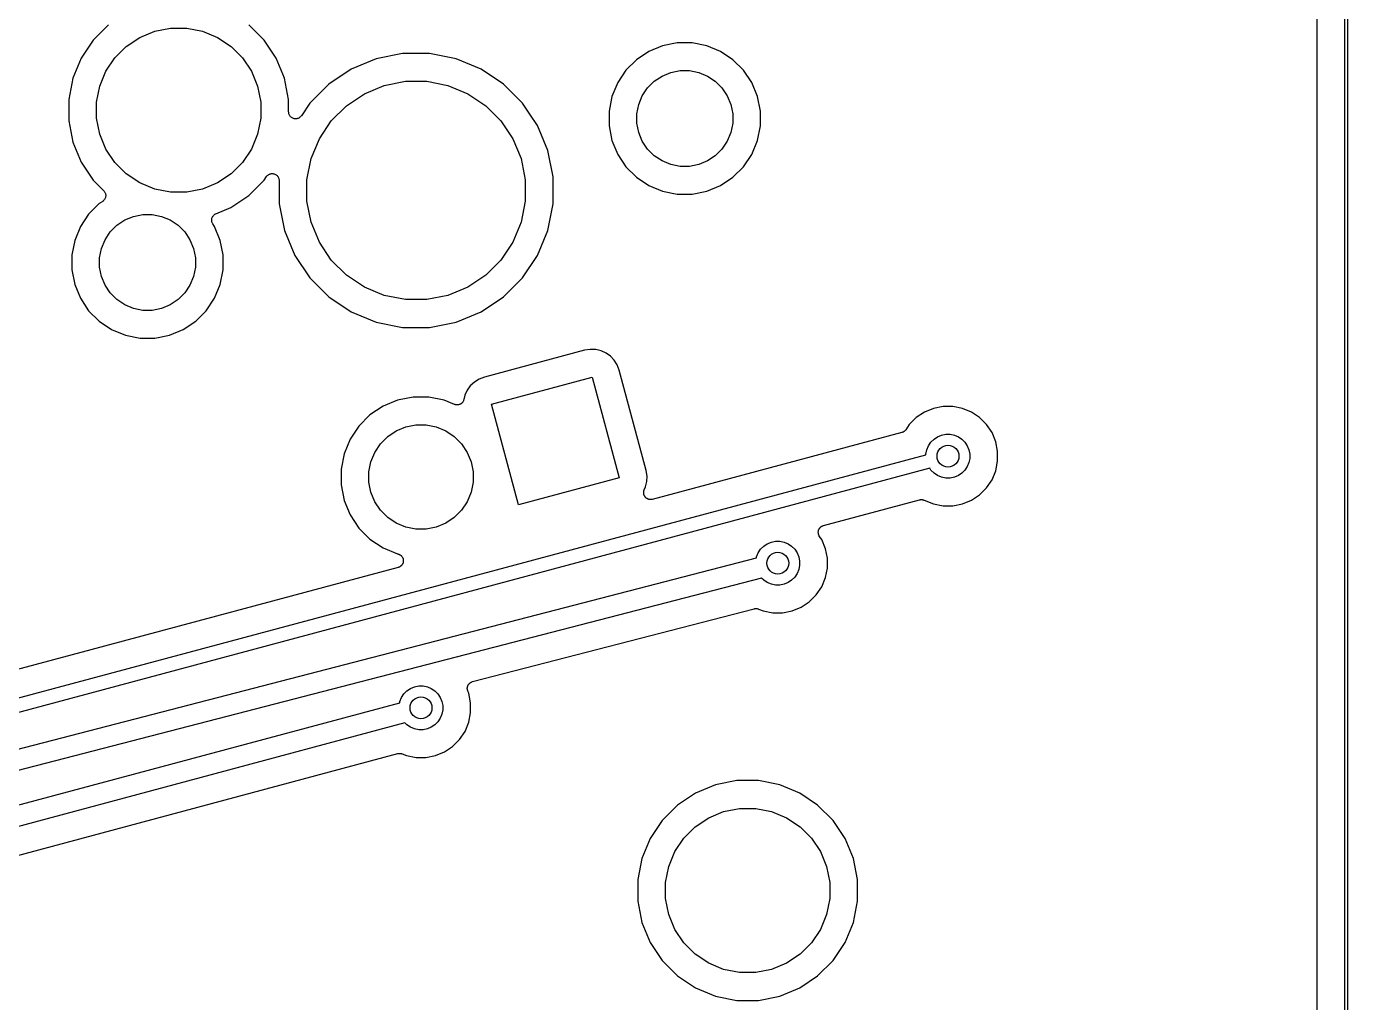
# Model space of a CAD drawing. Extents: x 0.5 to 11.2, y -6.4 to -1.8.
# Drawn here: x 10.249 to 11.199, y -3.826 to -3.124 of the extents above; entities that cross this region are included whole.
import ezdxf

# ---------------------------------------------------------------- set-up
doc = ezdxf.new("R2010")
doc.units = 0
doc.header["$MEASUREMENT"] = 0
doc.layers.add('BLACK', color=7, linetype='CONTINUOUS')

msp = doc.modelspace()

# ---------------------------------------------------------------- linework, layer by layer
at = {"layer": 'BLACK', "linetype": 'CONTINUOUS'}
for p, q in [((11.1771, -2.06749), (11.1771, -4.15216)), ((11.1971, -4.15338), (11.1971, -2.06693)), ((11.1991, -2.06688), (11.1991, -4.15348)), ((10.3081, -3.12266), (10.297, -3.13367)), ((10.3412, -3.12728), (10.3526, -3.12501)), ((10.3526, -3.12501), (10.3643, -3.12501)), ((10.3643, -3.12501), (10.3757, -3.12728)), ((10.4199, -3.13367), (10.4088, -3.12266)), ((10.297, -3.13367), (10.2884, -3.14662)), ((10.3208, -3.13819), (10.3305, -3.13173)), ((10.3305, -3.13173), (10.3412, -3.12728)), ((10.3757, -3.12728), (10.3864, -3.13173)), ((10.3864, -3.13173), (10.3961, -3.13819)), ((10.4285, -3.14662), (10.4199, -3.13367)), ((10.3126, -3.14642), (10.3208, -3.13819)), ((10.3961, -3.13819), (10.4043, -3.14642)), ((10.5195, -3.14333), (10.5005, -3.14712)), ((10.5389, -3.14333), (10.5195, -3.14333)), ((10.558, -3.14712), (10.5389, -3.14333)), ((10.6966, -3.14182), (10.6877, -3.14778)), ((10.7065, -3.13771), (10.6966, -3.14182)), ((10.717, -3.13562), (10.7065, -3.13771)), ((10.7278, -3.13562), (10.717, -3.13562)), ((10.7383, -3.13771), (10.7278, -3.13562)), ((10.7482, -3.14182), (10.7383, -3.13771)), ((10.7571, -3.14778), (10.7482, -3.14182)), ((10.2884, -3.14662), (10.2824, -3.16101)), ((10.3061, -3.15609), (10.3126, -3.14642)), ((10.4043, -3.14642), (10.4108, -3.15609)), ((10.4345, -3.16101), (10.4285, -3.14662)), ((10.5005, -3.14712), (10.4826, -3.15454)), ((10.5759, -3.15454), (10.558, -3.14712)), ((10.6877, -3.14778), (10.6801, -3.15536)), ((10.7647, -3.15536), (10.7571, -3.14778)), ((10.2824, -3.16101), (10.2794, -3.17628)), ((10.3017, -3.16684), (10.3061, -3.15609)), ((10.4108, -3.15609), (10.4152, -3.16684)), ((10.4375, -3.17628), (10.4345, -3.16101)), ((10.4826, -3.15454), (10.4664, -3.16532)), ((10.5063, -3.16635), (10.5215, -3.16333)), ((10.5215, -3.16333), (10.537, -3.16333)), ((10.537, -3.16333), (10.5521, -3.16635)), ((10.592, -3.16532), (10.5759, -3.15454)), ((10.6801, -3.15536), (10.6742, -3.16428)), ((10.6956, -3.16811), (10.7004, -3.16331)), ((10.7004, -3.16331), (10.7061, -3.15954)), ((10.7061, -3.15954), (10.7124, -3.15695)), ((10.7124, -3.15695), (10.719, -3.15562)), ((10.719, -3.15562), (10.7258, -3.15562)), ((10.7258, -3.15562), (10.7325, -3.15695)), ((10.7325, -3.15695), (10.7387, -3.15954)), ((10.7387, -3.15954), (10.7444, -3.16331)), ((10.7444, -3.16331), (10.7492, -3.16811)), ((10.7707, -3.16428), (10.7647, -3.15536)), ((10.2994, -3.17825), (10.3017, -3.16684)), ((10.4152, -3.16684), (10.4175, -3.17825)), ((10.4664, -3.16532), (10.4527, -3.17904)), ((10.4792, -3.18086), (10.492, -3.17227)), ((10.492, -3.17227), (10.5063, -3.16635)), ((10.5521, -3.16635), (10.5664, -3.17227)), ((10.5664, -3.17227), (10.5793, -3.18086)), ((10.6057, -3.17904), (10.592, -3.16532)), ((10.6742, -3.16428), (10.67, -3.17419)), ((10.6919, -3.17375), (10.6956, -3.16811)), ((10.7492, -3.16811), (10.7529, -3.17375)), ((10.7748, -3.17419), (10.7707, -3.16428)), ((10.2794, -3.17628), (10.2794, -3.19185)), ((10.2994, -3.18988), (10.2994, -3.17825)), ((10.4175, -3.17825), (10.4175, -3.18988)), ((10.4375, -3.18532), (10.4375, -3.17628)), ((10.4527, -3.17904), (10.4467, -3.1881)), ((10.4682, -3.19179), (10.4792, -3.18086)), ((10.5793, -3.18086), (10.5902, -3.19179)), ((10.611, -3.18699), (10.6057, -3.17904)), ((10.67, -3.17419), (10.668, -3.18471)), ((10.688, -3.18668), (10.6893, -3.18002)), ((10.6893, -3.18002), (10.6919, -3.17375)), ((10.7529, -3.17375), (10.7555, -3.18002)), ((10.7555, -3.18002), (10.7569, -3.18668)), ((10.7769, -3.18471), (10.7748, -3.17419)), ((10.2794, -3.19185), (10.2824, -3.20712)), ((10.3017, -3.20129), (10.2994, -3.18988)), ((10.4175, -3.18988), (10.4152, -3.20129)), ((10.4376, -3.18579), (10.4375, -3.18532)), ((10.4376, -3.18628), (10.4376, -3.18579)), ((10.4376, -3.18629), (10.4376, -3.18628)), ((10.4376, -3.18628), (10.4376, -3.18628)), ((10.4377, -3.18675), (10.4376, -3.18629)), ((10.4379, -3.18721), (10.4377, -3.18675)), ((10.4379, -3.18722), (10.4379, -3.18721)), ((10.4381, -3.18765), (10.4379, -3.18722)), ((10.4379, -3.18722), (10.4379, -3.18722)), ((10.4383, -3.18807), (10.4381, -3.18765)), ((10.4383, -3.18808), (10.4383, -3.18807)), ((10.4383, -3.18809), (10.4383, -3.18808)), ((10.4386, -3.18846), (10.4383, -3.18809)), ((10.4389, -3.18883), (10.4386, -3.18846)), ((10.439, -3.18884), (10.4389, -3.18883)), ((10.4393, -3.18915), (10.439, -3.18884)), ((10.439, -3.18884), (10.439, -3.18884)), ((10.4397, -3.18946), (10.4393, -3.18915)), ((10.4401, -3.18969), (10.4397, -3.18946)), ((10.4397, -3.18946), (10.4397, -3.18946)), ((10.4397, -3.18946), (10.4397, -3.18946)), ((10.4406, -3.18992), (10.4401, -3.18969)), ((10.4406, -3.18993), (10.4406, -3.18992)), ((10.4406, -3.18992), (10.4406, -3.18992)), ((10.441, -3.19007), (10.4406, -3.18993)), ((10.4415, -3.19021), (10.441, -3.19007)), ((10.4415, -3.19022), (10.4415, -3.19021)), ((10.4415, -3.19021), (10.4415, -3.19021)), ((10.442, -3.19027), (10.4415, -3.19022)), ((10.4425, -3.19032), (10.442, -3.19027)), ((10.4429, -3.19027), (10.4425, -3.19032)), ((10.4425, -3.19032), (10.4425, -3.19032)), ((10.4425, -3.19032), (10.4425, -3.19032)), ((10.4434, -3.19023), (10.4429, -3.19027)), ((10.4439, -3.19009), (10.4434, -3.19023)), ((10.4434, -3.19023), (10.4434, -3.19023)), ((10.4434, -3.19023), (10.4434, -3.19023)), ((10.4444, -3.18996), (10.4439, -3.19009)), ((10.4448, -3.18973), (10.4444, -3.18995)), ((10.4444, -3.18995), (10.4444, -3.18996)), ((10.4444, -3.18996), (10.4444, -3.18996)), ((10.4452, -3.18951), (10.4448, -3.18973)), ((10.4456, -3.1892), (10.4452, -3.1895)), ((10.4452, -3.1895), (10.4452, -3.18951)), ((10.4452, -3.18951), (10.4452, -3.18951)), ((10.446, -3.1889), (10.4456, -3.1892)), ((10.4463, -3.18852), (10.446, -3.18889)), ((10.446, -3.18889), (10.446, -3.18889)), ((10.446, -3.18889), (10.446, -3.1889)), ((10.4466, -3.18815), (10.4463, -3.18852)), ((10.4467, -3.1881), (10.4466, -3.18814)), ((10.4466, -3.18814), (10.4466, -3.18814)), ((10.4466, -3.18814), (10.4466, -3.18814)), ((10.4466, -3.18814), (10.4466, -3.18815)), ((10.4597, -3.20465), (10.4682, -3.19179)), ((10.5902, -3.19179), (10.5988, -3.20465)), ((10.6165, -3.19518), (10.611, -3.18699)), ((10.611, -3.18699), (10.611, -3.18699)), ((10.668, -3.18471), (10.668, -3.19543)), ((10.688, -3.19346), (10.688, -3.18668)), ((10.7569, -3.18668), (10.7569, -3.19346)), ((10.7769, -3.19543), (10.7769, -3.18471)), ((10.3061, -3.21204), (10.3017, -3.20129)), ((10.4152, -3.20129), (10.4108, -3.21204)), ((10.6239, -3.2131), (10.6165, -3.19518)), ((10.668, -3.19543), (10.67, -3.20595)), ((10.6893, -3.20012), (10.688, -3.19346)), ((10.6919, -3.20639), (10.6893, -3.20012)), ((10.7555, -3.20012), (10.7529, -3.20639)), ((10.7569, -3.19346), (10.7555, -3.20012)), ((10.7748, -3.20595), (10.7769, -3.19543)), ((10.2824, -3.20712), (10.2884, -3.22151)), ((10.4537, -3.21894), (10.4597, -3.20465)), ((10.5988, -3.20465), (10.6047, -3.21894)), ((10.67, -3.20595), (10.6742, -3.21586)), ((10.6956, -3.21203), (10.6919, -3.20639)), ((10.7529, -3.20639), (10.7492, -3.21203)), ((10.7707, -3.21586), (10.7748, -3.20595)), ((10.3126, -3.22171), (10.3061, -3.21204)), ((10.4108, -3.21204), (10.4043, -3.22171)), ((10.4507, -3.2341), (10.4537, -3.21894)), ((10.6047, -3.21894), (10.6077, -3.2341)), ((10.6277, -3.23213), (10.6239, -3.2131)), ((10.6742, -3.21586), (10.6801, -3.22478)), ((10.7004, -3.21683), (10.6956, -3.21203)), ((10.7061, -3.2206), (10.7004, -3.21683)), ((10.7124, -3.2232), (10.7061, -3.2206)), ((10.7387, -3.2206), (10.7325, -3.2232)), ((10.7444, -3.21683), (10.7387, -3.2206)), ((10.7492, -3.21203), (10.7444, -3.21683)), ((10.7647, -3.22478), (10.7707, -3.21586)), ((10.2884, -3.22151), (10.297, -3.23446)), ((10.3208, -3.22994), (10.3126, -3.22171)), ((10.3305, -3.2364), (10.3208, -3.22994)), ((10.3961, -3.22994), (10.3864, -3.2364)), ((10.4043, -3.22171), (10.3961, -3.22994)), ((10.423, -3.23049), (10.4234, -3.23027)), ((10.4234, -3.23027), (10.4238, -3.23005)), ((10.4238, -3.23005), (10.4239, -3.23004)), ((10.4239, -3.23004), (10.4243, -3.22991)), ((10.4239, -3.23004), (10.4239, -3.23004)), ((10.4243, -3.22991), (10.4248, -3.22977)), ((10.4248, -3.22977), (10.4253, -3.22973)), ((10.4248, -3.22977), (10.4248, -3.22977)), ((10.4248, -3.22977), (10.4248, -3.22977)), ((10.4253, -3.22973), (10.4258, -3.22968)), ((10.4258, -3.22968), (10.4258, -3.22968)), ((10.4258, -3.22968), (10.4258, -3.22968)), ((10.4258, -3.22968), (10.4262, -3.22973)), ((10.4262, -3.22973), (10.4267, -3.22978)), ((10.4267, -3.22978), (10.4267, -3.22979)), ((10.4267, -3.22979), (10.4267, -3.22979)), ((10.4267, -3.22979), (10.4272, -3.22993)), ((10.4272, -3.22993), (10.4277, -3.23007)), ((10.4277, -3.23007), (10.4277, -3.23008)), ((10.4277, -3.23008), (10.4277, -3.23008)), ((10.4277, -3.23008), (10.4281, -3.23031)), ((10.4281, -3.23031), (10.4285, -3.23054)), ((10.6801, -3.22478), (10.6877, -3.23236)), ((10.719, -3.22452), (10.7124, -3.2232)), ((10.7258, -3.22452), (10.719, -3.22452)), ((10.7325, -3.2232), (10.7258, -3.22452)), ((10.7571, -3.23236), (10.7647, -3.22478)), ((10.297, -3.23446), (10.3045, -3.24196)), ((10.3412, -3.24085), (10.3305, -3.2364)), ((10.3864, -3.2364), (10.3757, -3.24085)), ((10.4088, -3.24547), (10.4199, -3.23446)), ((10.4199, -3.23446), (10.4216, -3.2319)), ((10.4216, -3.23185), (10.4219, -3.23147)), ((10.4216, -3.23186), (10.4216, -3.23185)), ((10.4216, -3.2319), (10.4216, -3.23186)), ((10.4216, -3.23186), (10.4216, -3.23186)), ((10.4216, -3.23186), (10.4216, -3.23186)), ((10.4219, -3.23147), (10.4222, -3.23111)), ((10.4222, -3.2311), (10.4226, -3.2308)), ((10.4222, -3.23111), (10.4222, -3.2311)), ((10.4222, -3.23111), (10.4222, -3.23111)), ((10.4226, -3.2308), (10.423, -3.2305)), ((10.423, -3.2305), (10.423, -3.23049)), ((10.423, -3.23049), (10.423, -3.23049)), ((10.4285, -3.23054), (10.4285, -3.23054)), ((10.4285, -3.23054), (10.4285, -3.23054)), ((10.4285, -3.23054), (10.4289, -3.23085)), ((10.4289, -3.23085), (10.4293, -3.23116)), ((10.4293, -3.23116), (10.4293, -3.23116)), ((10.4293, -3.23116), (10.4293, -3.23117)), ((10.4293, -3.23117), (10.4296, -3.23154)), ((10.4296, -3.23154), (10.4299, -3.23191)), ((10.4299, -3.23191), (10.4299, -3.23192)), ((10.4299, -3.23192), (10.4299, -3.23193)), ((10.4299, -3.23193), (10.4301, -3.23235)), ((10.4301, -3.23235), (10.4303, -3.23278)), ((10.4303, -3.23278), (10.4303, -3.23278)), ((10.4303, -3.23278), (10.4303, -3.23279)), ((10.4303, -3.23279), (10.4305, -3.23325)), ((10.4305, -3.23325), (10.4306, -3.23371)), ((10.4306, -3.23371), (10.4306, -3.23372)), ((10.4306, -3.23372), (10.4306, -3.23372)), ((10.4306, -3.23372), (10.4307, -3.23421)), ((10.4307, -3.23421), (10.4307, -3.23468)), ((10.4307, -3.23468), (10.4307, -3.25154)), ((10.4507, -3.24957), (10.4507, -3.2341)), ((10.6077, -3.2341), (10.6077, -3.24957)), ((10.6277, -3.25154), (10.6277, -3.23213)), ((10.6877, -3.23236), (10.6966, -3.23832)), ((10.6966, -3.23832), (10.7065, -3.24243)), ((10.7383, -3.24243), (10.7482, -3.23832)), ((10.7482, -3.23832), (10.7571, -3.23236)), ((10.3042, -3.24936), (10.3038, -3.24966)), ((10.3045, -3.24906), (10.3042, -3.24936)), ((10.3045, -3.24196), (10.3046, -3.24199)), ((10.3048, -3.24867), (10.3045, -3.24904)), ((10.3045, -3.24904), (10.3045, -3.24905)), ((10.3045, -3.24905), (10.3045, -3.24906)), ((10.3046, -3.24199), (10.3046, -3.24199)), ((10.3046, -3.24199), (10.3046, -3.24199)), ((10.3046, -3.24199), (10.3046, -3.24201)), ((10.3046, -3.24201), (10.3049, -3.24239)), ((10.3051, -3.24831), (10.3048, -3.24867)), ((10.3049, -3.24239), (10.3052, -3.24275)), ((10.3052, -3.2483), (10.3051, -3.24831)), ((10.3052, -3.24275), (10.3052, -3.24277)), ((10.3052, -3.24277), (10.3052, -3.24278)), ((10.3052, -3.24278), (10.3054, -3.2432)), ((10.3054, -3.24787), (10.3052, -3.24829)), ((10.3052, -3.24829), (10.3052, -3.2483)), ((10.3054, -3.2432), (10.3056, -3.24362)), ((10.3056, -3.24745), (10.3054, -3.24787)), ((10.3056, -3.24362), (10.3056, -3.24363)), ((10.3056, -3.24363), (10.3057, -3.24364)), ((10.3058, -3.24697), (10.3056, -3.24743)), ((10.3056, -3.24743), (10.3056, -3.24744)), ((10.3056, -3.24744), (10.3056, -3.24745)), ((10.3057, -3.24364), (10.3058, -3.2441)), ((10.3058, -3.2441), (10.3059, -3.24455)), ((10.3059, -3.24652), (10.3058, -3.24697)), ((10.3059, -3.24455), (10.3059, -3.24457)), ((10.3059, -3.24457), (10.3059, -3.24458)), ((10.3059, -3.24458), (10.306, -3.24505)), ((10.306, -3.24602), (10.3059, -3.24649)), ((10.3059, -3.24649), (10.3059, -3.24651)), ((10.3059, -3.24651), (10.3059, -3.24652)), ((10.306, -3.24505), (10.306, -3.24552)), ((10.306, -3.24552), (10.306, -3.24554)), ((10.306, -3.24554), (10.306, -3.24555)), ((10.306, -3.24555), (10.306, -3.24602)), ((10.3526, -3.24312), (10.3412, -3.24085)), ((10.3643, -3.24312), (10.3526, -3.24312)), ((10.3757, -3.24085), (10.3643, -3.24312)), ((10.3959, -3.25412), (10.4088, -3.24547)), ((10.7065, -3.24243), (10.717, -3.24452)), ((10.717, -3.24452), (10.7278, -3.24452)), ((10.7278, -3.24452), (10.7383, -3.24243)), ((10.2937, -3.25889), (10.2878, -3.26781)), ((10.3013, -3.2513), (10.2937, -3.25889)), ((10.3038, -3.24966), (10.3013, -3.2513)), ((10.3844, -3.25897), (10.3849, -3.25875)), ((10.3849, -3.25875), (10.3853, -3.25852)), ((10.3853, -3.25852), (10.3959, -3.25412)), ((10.4307, -3.25154), (10.4345, -3.27057)), ((10.4537, -3.26473), (10.4507, -3.24957)), ((10.6077, -3.24957), (10.6047, -3.26473)), ((10.6239, -3.27057), (10.6277, -3.25154)), ((10.2878, -3.26781), (10.2837, -3.27772)), ((10.3093, -3.27164), (10.3141, -3.26684)), ((10.3141, -3.26684), (10.3197, -3.26307)), ((10.3197, -3.26307), (10.326, -3.26047)), ((10.326, -3.26047), (10.3326, -3.25915)), ((10.3326, -3.25915), (10.3394, -3.25915)), ((10.3394, -3.25915), (10.3461, -3.26047)), ((10.3461, -3.26047), (10.3524, -3.26307)), ((10.3524, -3.26307), (10.358, -3.26684)), ((10.358, -3.26684), (10.3628, -3.27164)), ((10.3822, -3.26261), (10.3823, -3.26215)), ((10.3822, -3.26309), (10.3822, -3.26261)), ((10.3822, -3.2631), (10.3822, -3.26309)), ((10.3822, -3.26312), (10.3822, -3.2631)), ((10.3822, -3.26359), (10.3822, -3.26312)), ((10.3823, -3.26406), (10.3822, -3.26359)), ((10.3823, -3.26212), (10.3824, -3.26167)), ((10.3823, -3.26213), (10.3823, -3.26212)), ((10.3823, -3.26215), (10.3823, -3.26213)), ((10.3823, -3.26407), (10.3823, -3.26406)), ((10.3823, -3.26409), (10.3823, -3.26407)), ((10.3824, -3.26454), (10.3823, -3.26409)), ((10.3824, -3.26167), (10.3826, -3.26121)), ((10.3825, -3.265), (10.3824, -3.26454)), ((10.3825, -3.26501), (10.3825, -3.265)), ((10.3826, -3.26502), (10.3825, -3.26501)), ((10.3826, -3.26119), (10.3828, -3.26077)), ((10.3826, -3.2612), (10.3826, -3.26119)), ((10.3826, -3.26121), (10.3826, -3.2612)), ((10.3828, -3.26544), (10.3826, -3.26502)), ((10.3828, -3.26077), (10.383, -3.26035)), ((10.383, -3.26586), (10.3828, -3.26544)), ((10.383, -3.26034), (10.3831, -3.26033)), ((10.383, -3.26035), (10.383, -3.26034)), ((10.383, -3.26589), (10.383, -3.26586)), ((10.383, -3.26592), (10.383, -3.26589)), ((10.383, -3.26589), (10.383, -3.26589)), ((10.383, -3.26589), (10.383, -3.26589)), ((10.3843, -3.26781), (10.383, -3.26592)), ((10.3831, -3.26033), (10.3834, -3.25997)), ((10.3834, -3.25997), (10.3837, -3.2596)), ((10.3837, -3.25958), (10.384, -3.25928)), ((10.3837, -3.25959), (10.3837, -3.25958)), ((10.3837, -3.2596), (10.3837, -3.25959)), ((10.384, -3.25928), (10.3844, -3.25898)), ((10.3884, -3.27772), (10.3843, -3.26781)), ((10.3844, -3.25898), (10.3844, -3.25897)), ((10.3844, -3.25898), (10.3844, -3.25898)), ((10.4597, -3.27902), (10.4537, -3.26473)), ((10.6047, -3.26473), (10.5988, -3.27902)), ((10.2837, -3.27772), (10.2816, -3.28824)), ((10.3029, -3.28355), (10.3055, -3.27728)), ((10.3055, -3.27728), (10.3093, -3.27164)), ((10.3628, -3.27164), (10.3666, -3.27728)), ((10.3666, -3.27728), (10.3692, -3.28355)), ((10.3905, -3.28824), (10.3884, -3.27772)), ((10.4345, -3.27057), (10.4419, -3.28849)), ((10.6165, -3.28849), (10.6239, -3.27057)), ((10.3016, -3.29021), (10.3029, -3.28355)), ((10.3692, -3.28355), (10.3705, -3.29021)), ((10.4682, -3.29188), (10.4597, -3.27902)), ((10.5988, -3.27902), (10.5902, -3.29188)), ((10.2816, -3.28824), (10.2816, -3.29896)), ((10.3016, -3.29699), (10.3016, -3.29021)), ((10.3705, -3.29021), (10.3705, -3.29699)), ((10.3905, -3.29896), (10.3905, -3.28824)), ((10.4419, -3.28849), (10.4527, -3.30462)), ((10.4792, -3.30281), (10.4682, -3.29188)), ((10.5902, -3.29188), (10.5793, -3.30281)), ((10.6057, -3.30462), (10.6165, -3.28849)), ((10.2816, -3.29896), (10.2837, -3.30948)), ((10.3029, -3.30365), (10.3016, -3.29699)), ((10.3055, -3.30992), (10.3029, -3.30365)), ((10.3692, -3.30365), (10.3666, -3.30992)), ((10.3705, -3.29699), (10.3692, -3.30365)), ((10.3884, -3.30948), (10.3905, -3.29896)), ((10.4527, -3.30462), (10.4664, -3.31834)), ((10.492, -3.3114), (10.4792, -3.30281)), ((10.5793, -3.30281), (10.5664, -3.3114)), ((10.592, -3.31834), (10.6057, -3.30462)), ((10.2837, -3.30948), (10.2878, -3.31939)), ((10.3093, -3.31556), (10.3055, -3.30992)), ((10.3141, -3.32036), (10.3093, -3.31556)), ((10.3628, -3.31556), (10.358, -3.32036)), ((10.3666, -3.30992), (10.3628, -3.31556)), ((10.3843, -3.31939), (10.3884, -3.30948)), ((10.5063, -3.31732), (10.492, -3.3114)), ((10.5664, -3.3114), (10.5521, -3.31732)), ((10.2878, -3.31939), (10.2937, -3.32831)), ((10.3197, -3.32413), (10.3141, -3.32036)), ((10.326, -3.32672), (10.3197, -3.32413)), ((10.3524, -3.32413), (10.3461, -3.32672)), ((10.358, -3.32036), (10.3524, -3.32413)), ((10.3783, -3.32831), (10.3843, -3.31939)), ((10.4664, -3.31834), (10.4826, -3.32912)), ((10.5215, -3.32033), (10.5063, -3.31732)), ((10.537, -3.32033), (10.5215, -3.32033)), ((10.5521, -3.31732), (10.537, -3.32033)), ((10.5759, -3.32912), (10.592, -3.31834)), ((10.2937, -3.32831), (10.3013, -3.33589)), ((10.3326, -3.32805), (10.326, -3.32672)), ((10.3394, -3.32805), (10.3326, -3.32805)), ((10.3461, -3.32672), (10.3394, -3.32805)), ((10.3707, -3.33589), (10.3783, -3.32831)), ((10.4826, -3.32912), (10.5005, -3.33655)), ((10.558, -3.33655), (10.5759, -3.32912)), ((10.3013, -3.33589), (10.3102, -3.34185)), ((10.3102, -3.34185), (10.3202, -3.34595)), ((10.3519, -3.34595), (10.3618, -3.34185)), ((10.3618, -3.34185), (10.3707, -3.33589)), ((10.5005, -3.33655), (10.5195, -3.34033)), ((10.5195, -3.34033), (10.5389, -3.34033)), ((10.5389, -3.34033), (10.558, -3.33655)), ((10.3202, -3.34595), (10.3307, -3.34805)), ((10.3307, -3.34805), (10.3414, -3.34805)), ((10.3414, -3.34805), (10.3519, -3.34595)), ((10.6504, -3.35678), (10.5784, -3.37606)), ((10.6545, -3.3561), (10.6504, -3.35678)), ((10.6584, -3.35623), (10.6545, -3.3561)), ((10.6623, -3.35712), (10.6584, -3.35623)), ((10.6658, -3.35875), (10.6623, -3.35712)), ((10.669, -3.36104), (10.6658, -3.35875)), ((10.6717, -3.36392), (10.669, -3.36104)), ((10.6738, -3.36726), (10.6717, -3.36392)), ((10.6753, -3.37118), (10.6738, -3.36726)), ((10.6946, -3.44315), (10.6753, -3.37118)), ((10.5682, -3.38231), (10.5659, -3.38551)), ((10.5711, -3.37962), (10.5682, -3.38231)), ((10.5745, -3.37754), (10.5711, -3.37962)), ((10.5784, -3.37606), (10.5745, -3.37754)), ((10.5834, -3.39556), (10.6558, -3.37615)), ((10.6558, -3.37615), (10.6752, -3.44859)), ((10.527, -3.39046), (10.5159, -3.39267)), ((10.5384, -3.39046), (10.527, -3.39046)), ((10.5495, -3.39267), (10.5384, -3.39046)), ((10.5643, -3.3891), (10.5636, -3.39223)), ((10.5659, -3.38551), (10.5643, -3.3891)), ((10.5055, -3.397), (10.496, -3.4033)), ((10.5159, -3.39267), (10.5055, -3.397)), ((10.5568, -3.39571), (10.5495, -3.39267)), ((10.5572, -3.39583), (10.5568, -3.39571)), ((10.5576, -3.39596), (10.5572, -3.39583)), ((10.5577, -3.39597), (10.5576, -3.39596)), ((10.5577, -3.396), (10.5577, -3.39597)), ((10.5581, -3.39604), (10.5577, -3.396)), ((10.5585, -3.39609), (10.5581, -3.39604)), ((10.5586, -3.39609), (10.5585, -3.39609)), ((10.5587, -3.3961), (10.5586, -3.39609)), ((10.5591, -3.39606), (10.5587, -3.3961)), ((10.5595, -3.39604), (10.5591, -3.39606)), ((10.5596, -3.39601), (10.5595, -3.39604)), ((10.5597, -3.396), (10.5596, -3.39601)), ((10.5601, -3.39589), (10.5597, -3.396)), ((10.5604, -3.39579), (10.5601, -3.39589)), ((10.5605, -3.39575), (10.5604, -3.39579)), ((10.5606, -3.39572), (10.5605, -3.39575)), ((10.561, -3.39554), (10.5606, -3.39572)), ((10.5613, -3.39537), (10.561, -3.39554)), ((10.5614, -3.39531), (10.5613, -3.39537)), ((10.5615, -3.39526), (10.5614, -3.39531)), ((10.5618, -3.39502), (10.5615, -3.39526)), ((10.5621, -3.39478), (10.5618, -3.39502)), ((10.5622, -3.39471), (10.5621, -3.39478)), ((10.5625, -3.39435), (10.5622, -3.39465)), ((10.5622, -3.39465), (10.5622, -3.39471)), ((10.5628, -3.39406), (10.5625, -3.39435)), ((10.5629, -3.3939), (10.5628, -3.39397)), ((10.5628, -3.39397), (10.5628, -3.39406)), ((10.5631, -3.39355), (10.5629, -3.3939)), ((10.5633, -3.39322), (10.5631, -3.39355)), ((10.5634, -3.39267), (10.5633, -3.39304)), ((10.5633, -3.39304), (10.5633, -3.39313)), ((10.5633, -3.39313), (10.5633, -3.39322)), ((10.5636, -3.3923), (10.5634, -3.39267)), ((10.5636, -3.39223), (10.5636, -3.3923)), ((10.6028, -3.46801), (10.5834, -3.39556)), ((10.8948, -3.40127), (10.8889, -3.40519)), ((10.9013, -3.39858), (10.8948, -3.40127)), ((10.9082, -3.3972), (10.9013, -3.39858)), ((10.9152, -3.3972), (10.9082, -3.3972)), ((10.9221, -3.39858), (10.9152, -3.3972)), ((10.9286, -3.40127), (10.9221, -3.39858)), ((10.9345, -3.40519), (10.9286, -3.40127)), ((10.496, -3.4033), (10.488, -3.41131)), ((10.5218, -3.4119), (10.529, -3.41046)), ((10.529, -3.41046), (10.5364, -3.41046)), ((10.5364, -3.41046), (10.5436, -3.4119)), ((10.8839, -3.41016), (10.8814, -3.41389)), ((10.8889, -3.40519), (10.8839, -3.41016)), ((10.9395, -3.41016), (10.9345, -3.40519)), ((10.9434, -3.41602), (10.9395, -3.41016)), ((10.488, -3.41131), (10.4817, -3.42072)), ((10.5036, -3.42406), (10.5088, -3.41883)), ((10.5088, -3.41883), (10.5149, -3.41473)), ((10.5149, -3.41473), (10.5218, -3.4119)), ((10.5436, -3.4119), (10.5505, -3.41473)), ((10.5505, -3.41473), (10.5566, -3.41883)), ((10.5566, -3.41883), (10.5618, -3.42406)), ((10.8786, -3.41595), (10.6991, -3.46402)), ((10.8788, -3.41584), (10.8786, -3.41595)), ((10.8791, -3.41576), (10.8788, -3.41584)), ((10.8793, -3.41567), (10.8791, -3.41576)), ((10.8795, -3.4156), (10.8793, -3.41567)), ((10.8797, -3.41544), (10.8795, -3.4156)), ((10.88, -3.41531), (10.8797, -3.41544)), ((10.8802, -3.41519), (10.88, -3.41531)), ((10.8803, -3.41509), (10.8802, -3.41519)), ((10.8805, -3.41488), (10.8803, -3.41509)), ((10.8808, -3.4147), (10.8805, -3.41488)), ((10.8809, -3.41455), (10.8808, -3.4147)), ((10.881, -3.41442), (10.8809, -3.41455)), ((10.8812, -3.41418), (10.881, -3.41442)), ((10.8814, -3.41395), (10.8812, -3.41418)), ((10.8814, -3.41389), (10.8814, -3.41395)), ((10.9017, -3.42072), (10.9042, -3.419)), ((10.9042, -3.419), (10.9071, -3.41781)), ((10.9071, -3.41781), (10.9101, -3.4172)), ((10.9101, -3.4172), (10.9132, -3.4172)), ((10.9132, -3.4172), (10.9163, -3.41781)), ((10.9163, -3.41781), (10.9192, -3.419)), ((10.9192, -3.419), (10.9217, -3.42072)), ((10.9461, -3.42253), (10.9434, -3.41602)), ((10.4817, -3.42072), (10.4774, -3.43119)), ((10.4995, -3.4302), (10.5036, -3.42406)), ((10.5618, -3.42406), (10.5659, -3.4302)), ((10.8959, -3.4314), (10.8965, -3.42836)), ((10.8965, -3.42836), (10.8977, -3.42549)), ((10.8977, -3.42549), (10.8995, -3.42291)), ((10.8995, -3.42291), (10.9017, -3.42072)), ((10.9217, -3.42072), (10.9239, -3.42291)), ((10.9239, -3.42291), (10.9256, -3.42549)), ((10.9256, -3.42549), (10.9268, -3.42836)), ((10.9268, -3.42836), (10.9274, -3.4314)), ((10.9474, -3.42943), (10.9461, -3.42253)), ((10.9474, -3.43647), (10.9474, -3.42943)), ((10.1548, -3.63058), (10.8959, -3.432)), ((10.4774, -3.43119), (10.4752, -3.4423)), ((10.4952, -3.44427), (10.4966, -3.43702)), ((10.4966, -3.43702), (10.4995, -3.4302)), ((10.5659, -3.4302), (10.5687, -3.43702)), ((10.5687, -3.43702), (10.5702, -3.44427)), ((10.8959, -3.432), (10.8959, -3.4314)), ((10.9268, -3.43755), (10.9256, -3.44041)), ((10.9274, -3.4345), (10.9268, -3.43755)), ((10.9274, -3.4314), (10.9274, -3.4345)), ((10.9461, -3.44338), (10.9474, -3.43647)), ((10.8986, -3.44165), (10.1574, -3.64023)), ((10.4752, -3.4423), (10.4752, -3.45362)), ((10.4952, -3.45165), (10.4952, -3.44427)), ((10.5702, -3.44427), (10.5702, -3.45165)), ((10.6752, -3.44859), (10.6028, -3.46801)), ((10.6953, -3.44728), (10.6946, -3.44315)), ((10.6951, -3.45122), (10.6953, -3.44728)), ((10.8995, -3.44299), (10.8986, -3.44165)), ((10.9017, -3.44518), (10.8995, -3.44299)), ((10.9042, -3.44691), (10.9017, -3.44518)), ((10.9071, -3.4481), (10.9042, -3.44691)), ((10.9101, -3.4487), (10.9071, -3.4481)), ((10.9132, -3.4487), (10.9101, -3.4487)), ((10.9163, -3.4481), (10.9132, -3.4487)), ((10.9192, -3.44691), (10.9163, -3.4481)), ((10.9217, -3.44518), (10.9192, -3.44691)), ((10.9239, -3.44299), (10.9217, -3.44518)), ((10.9256, -3.44041), (10.9239, -3.44299)), ((10.9434, -3.44989), (10.9461, -3.44338)), ((10.4752, -3.45362), (10.4774, -3.46473)), ((10.4966, -3.4589), (10.4952, -3.45165)), ((10.5702, -3.45165), (10.5687, -3.4589)), ((10.6929, -3.45851), (10.693, -3.45828)), ((10.693, -3.45805), (10.6931, -3.45781)), ((10.693, -3.45828), (10.693, -3.45805)), ((10.6931, -3.45756), (10.6932, -3.45735)), ((10.6931, -3.45781), (10.6931, -3.45756)), ((10.6932, -3.45735), (10.6933, -3.45713)), ((10.6933, -3.45713), (10.6942, -3.45505)), ((10.6942, -3.45505), (10.6951, -3.45122)), ((10.9345, -3.46072), (10.9395, -3.45574)), ((10.9395, -3.45574), (10.9434, -3.44989)), ((10.4774, -3.46473), (10.4817, -3.4752)), ((10.4995, -3.46572), (10.4966, -3.4589)), ((10.5036, -3.47187), (10.4995, -3.46572)), ((10.5659, -3.46572), (10.5618, -3.47187)), ((10.5687, -3.4589), (10.5659, -3.46572)), ((10.6929, -3.45877), (10.6929, -3.45851)), ((10.6929, -3.45902), (10.6929, -3.45877)), ((10.6929, -3.45925), (10.6929, -3.45902)), ((10.6929, -3.45949), (10.6929, -3.45925)), ((10.6929, -3.45974), (10.6929, -3.45949)), ((10.6929, -3.45999), (10.6929, -3.45974)), ((10.693, -3.46022), (10.6929, -3.45999)), ((10.693, -3.46045), (10.693, -3.46022)), ((10.6931, -3.46069), (10.693, -3.46045)), ((10.6932, -3.46094), (10.6931, -3.46069)), ((10.6933, -3.46115), (10.6932, -3.46094)), ((10.6934, -3.46137), (10.6933, -3.46115)), ((10.6935, -3.46158), (10.6934, -3.46137)), ((10.6936, -3.46181), (10.6935, -3.46158)), ((10.6937, -3.462), (10.6936, -3.46181)), ((10.6939, -3.4622), (10.6937, -3.462)), ((10.694, -3.46239), (10.6939, -3.4622)), ((10.6942, -3.46259), (10.694, -3.46239)), ((10.6944, -3.46275), (10.6942, -3.46259)), ((10.6945, -3.46292), (10.6944, -3.46275)), ((10.6947, -3.46307), (10.6945, -3.46292)), ((10.6949, -3.46324), (10.6947, -3.46307)), ((10.6951, -3.46336), (10.6949, -3.46324)), ((10.6953, -3.4635), (10.6951, -3.46336)), ((10.6955, -3.4636), (10.6953, -3.4635)), ((10.6958, -3.46373), (10.6955, -3.4636)), ((10.696, -3.46381), (10.6958, -3.46373)), ((10.6962, -3.46391), (10.696, -3.46381)), ((10.6964, -3.46397), (10.6962, -3.46391)), ((10.6967, -3.46405), (10.6964, -3.46397)), ((10.6969, -3.46408), (10.6967, -3.46405)), ((10.6971, -3.46414), (10.6969, -3.46408)), ((10.6974, -3.46415), (10.6971, -3.46414)), ((10.6976, -3.46419), (10.6974, -3.46415)), ((10.6979, -3.46417), (10.6976, -3.46419)), ((10.6981, -3.46418), (10.6979, -3.46417)), ((10.6984, -3.46415), (10.6981, -3.46418)), ((10.6986, -3.46413), (10.6984, -3.46415)), ((10.6988, -3.46407), (10.6986, -3.46413)), ((10.6991, -3.46404), (10.6988, -3.46407)), ((10.6991, -3.46402), (10.6991, -3.46404)), ((10.8221, -3.48284), (10.8913, -3.46431)), ((10.8913, -3.46429), (10.8915, -3.46427)), ((10.8913, -3.46431), (10.8913, -3.46429)), ((10.8915, -3.46427), (10.8916, -3.46423)), ((10.8916, -3.46423), (10.892, -3.4642)), ((10.892, -3.4642), (10.8923, -3.46414)), ((10.8923, -3.46414), (10.8924, -3.46415)), ((10.8924, -3.46415), (10.8926, -3.46414)), ((10.8926, -3.46414), (10.8929, -3.46417)), ((10.8929, -3.46417), (10.8933, -3.46419)), ((10.8933, -3.46419), (10.8934, -3.46422)), ((10.8934, -3.46422), (10.8935, -3.46423)), ((10.8935, -3.46423), (10.8939, -3.46434)), ((10.8939, -3.46434), (10.8942, -3.46442)), ((10.8942, -3.46442), (10.8943, -3.46448)), ((10.8943, -3.46448), (10.8945, -3.46452)), ((10.8945, -3.46452), (10.9013, -3.46733)), ((10.9013, -3.46733), (10.9082, -3.4687)), ((10.9152, -3.4687), (10.9221, -3.46733)), ((10.9221, -3.46733), (10.9286, -3.46463)), ((10.9286, -3.46463), (10.9345, -3.46072)), ((10.4817, -3.4752), (10.488, -3.48461)), ((10.5088, -3.47709), (10.5036, -3.47187)), ((10.5149, -3.48119), (10.5088, -3.47709)), ((10.5566, -3.47709), (10.5505, -3.48119)), ((10.5618, -3.47187), (10.5566, -3.47709)), ((10.9082, -3.4687), (10.9152, -3.4687)), ((10.488, -3.48461), (10.496, -3.49262)), ((10.5218, -3.48402), (10.5149, -3.48119)), ((10.529, -3.48546), (10.5218, -3.48402)), ((10.5364, -3.48546), (10.529, -3.48546)), ((10.5436, -3.48402), (10.5364, -3.48546)), ((10.5505, -3.48119), (10.5436, -3.48402)), ((10.8184, -3.4873), (10.8185, -3.48699)), ((10.8185, -3.48664), (10.8186, -3.48634)), ((10.8185, -3.48682), (10.8185, -3.48664)), ((10.8185, -3.48699), (10.8185, -3.48682)), ((10.8186, -3.48634), (10.8187, -3.48604)), ((10.8187, -3.48604), (10.8188, -3.48588)), ((10.8188, -3.48571), (10.819, -3.48544)), ((10.8188, -3.48588), (10.8188, -3.48571)), ((10.819, -3.48544), (10.8191, -3.48515)), ((10.8191, -3.48515), (10.8192, -3.48501)), ((10.8192, -3.48501), (10.8193, -3.48485)), ((10.8193, -3.48485), (10.8195, -3.48461)), ((10.8195, -3.48461), (10.8197, -3.48436)), ((10.8197, -3.48436), (10.8198, -3.48424)), ((10.8198, -3.48424), (10.8199, -3.4841)), ((10.8199, -3.4841), (10.8201, -3.48391)), ((10.8201, -3.48391), (10.8204, -3.48369)), ((10.8204, -3.48369), (10.8205, -3.4836)), ((10.8205, -3.4836), (10.8207, -3.48349)), ((10.8207, -3.48349), (10.8209, -3.48334)), ((10.8209, -3.48334), (10.8212, -3.48318)), ((10.8212, -3.48318), (10.8214, -3.48312)), ((10.8214, -3.48312), (10.8215, -3.48304)), ((10.8215, -3.48304), (10.8218, -3.48295)), ((10.8218, -3.48295), (10.8221, -3.48284)), ((10.496, -3.49262), (10.5055, -3.49892)), ((10.7792, -3.49767), (10.7818, -3.49595)), ((10.7818, -3.49595), (10.7847, -3.49476)), ((10.7847, -3.49476), (10.7877, -3.49415)), ((10.7877, -3.49415), (10.7908, -3.49415)), ((10.7908, -3.49415), (10.7939, -3.49476)), ((10.7939, -3.49476), (10.7967, -3.49595)), ((10.7967, -3.49595), (10.7993, -3.49767)), ((10.8184, -3.48761), (10.8184, -3.4873)), ((10.8184, -3.48779), (10.8184, -3.48761)), ((10.8184, -3.48796), (10.8184, -3.48779)), ((10.8185, -3.48827), (10.8184, -3.48796)), ((10.8185, -3.48858), (10.8185, -3.48827)), ((10.8185, -3.48875), (10.8185, -3.48858)), ((10.8186, -3.48893), (10.8185, -3.48875)), ((10.8187, -3.48922), (10.8186, -3.48893)), ((10.8188, -3.48952), (10.8187, -3.48922)), ((10.8188, -3.48968), (10.8188, -3.48952)), ((10.8189, -3.48984), (10.8188, -3.48968)), ((10.8191, -3.49011), (10.8189, -3.48984)), ((10.8192, -3.49039), (10.8191, -3.49011)), ((10.8192, -3.49044), (10.8192, -3.49039)), ((10.8209, -3.49297), (10.8192, -3.49044)), ((10.8236, -3.49948), (10.8209, -3.49297)), ((10.5055, -3.49892), (10.5159, -3.50325)), ((10.5159, -3.50325), (10.516, -3.50327)), ((10.516, -3.50327), (10.5161, -3.50329)), ((10.5161, -3.50329), (10.5164, -3.50338)), ((10.5164, -3.50338), (10.5167, -3.50346)), ((10.5167, -3.50346), (10.5169, -3.50353)), ((10.5169, -3.50353), (10.517, -3.50358)), ((10.517, -3.50358), (10.5173, -3.50374)), ((10.5173, -3.50374), (10.5176, -3.50387)), ((10.5176, -3.50387), (10.5177, -3.50397)), ((10.5177, -3.50397), (10.5179, -3.50405)), ((10.5179, -3.50405), (10.5181, -3.50426)), ((10.5181, -3.50426), (10.5184, -3.50445)), ((10.5184, -3.50445), (10.5185, -3.50457)), ((10.5185, -3.50457), (10.5186, -3.50468)), ((10.5186, -3.50468), (10.5188, -3.50493)), ((10.5188, -3.50493), (10.519, -3.50517)), ((10.519, -3.50517), (10.5191, -3.50531)), ((10.5191, -3.50531), (10.5192, -3.50544)), ((10.5192, -3.50544), (10.5194, -3.50573)), ((10.5194, -3.50573), (10.5195, -3.506)), ((10.5195, -3.506), (10.5196, -3.50616)), ((10.774, -3.50612), (10.7741, -3.50531)), ((10.7741, -3.50531), (10.7753, -3.50244)), ((10.7753, -3.50244), (10.777, -3.49986)), ((10.777, -3.49986), (10.7792, -3.49767)), ((10.7993, -3.49767), (10.8015, -3.49986)), ((10.8015, -3.49986), (10.8032, -3.50244)), ((10.8032, -3.50244), (10.8044, -3.50531)), ((10.8044, -3.50531), (10.805, -3.50835)), ((10.825, -3.50638), (10.8236, -3.49948)), ((10.0758, -3.68681), (10.774, -3.50612)), ((10.5163, -3.513), (10.1621, -3.60792)), ((10.5166, -3.51289), (10.5163, -3.513)), ((10.5169, -3.5128), (10.5166, -3.51289)), ((10.5171, -3.51272), (10.5169, -3.5128)), ((10.5173, -3.51266), (10.5171, -3.51272)), ((10.5175, -3.51249), (10.5173, -3.51266)), ((10.5178, -3.51234), (10.5175, -3.51249)), ((10.5179, -3.51224), (10.5178, -3.51234)), ((10.5181, -3.51215), (10.5179, -3.51224)), ((10.5183, -3.51193), (10.5181, -3.51215)), ((10.5186, -3.51173), (10.5183, -3.51193)), ((10.5187, -3.5116), (10.5186, -3.51173)), ((10.5188, -3.51148), (10.5187, -3.5116)), ((10.519, -3.51122), (10.5188, -3.51148)), ((10.5192, -3.51097), (10.519, -3.51122)), ((10.5193, -3.51083), (10.5192, -3.51097)), ((10.5194, -3.51069), (10.5193, -3.51083)), ((10.5195, -3.5104), (10.5194, -3.51069)), ((10.5197, -3.51012), (10.5195, -3.5104)), ((10.5196, -3.50616), (10.5197, -3.50631)), ((10.5197, -3.50631), (10.5198, -3.50661)), ((10.5198, -3.5098), (10.5197, -3.50996)), ((10.5197, -3.50996), (10.5197, -3.51012)), ((10.5198, -3.50661), (10.5199, -3.50691)), ((10.5199, -3.50919), (10.5198, -3.50949)), ((10.5198, -3.50949), (10.5198, -3.5098)), ((10.5199, -3.50691), (10.5199, -3.50708)), ((10.5199, -3.50708), (10.52, -3.50724)), ((10.52, -3.50902), (10.5199, -3.50919)), ((10.52, -3.50724), (10.52, -3.50756)), ((10.52, -3.50756), (10.52, -3.50788)), ((10.52, -3.50788), (10.52, -3.50805)), ((10.52, -3.50805), (10.52, -3.50821)), ((10.52, -3.50821), (10.52, -3.50853)), ((10.52, -3.50853), (10.52, -3.50885)), ((10.52, -3.50885), (10.52, -3.50902)), ((10.8044, -3.5145), (10.8032, -3.51736)), ((10.805, -3.51145), (10.8044, -3.5145)), ((10.805, -3.50835), (10.805, -3.51145)), ((10.8236, -3.52033), (10.825, -3.51342)), ((10.825, -3.51342), (10.825, -3.50638)), ((10.7777, -3.52064), (10.0796, -3.70133)), ((10.7792, -3.52213), (10.7777, -3.52064)), ((10.7818, -3.52386), (10.7792, -3.52213)), ((10.7847, -3.52505), (10.7818, -3.52386)), ((10.7967, -3.52386), (10.7939, -3.52505)), ((10.7993, -3.52213), (10.7967, -3.52386)), ((10.8015, -3.51994), (10.7993, -3.52213)), ((10.8032, -3.51736), (10.8015, -3.51994)), ((10.8209, -3.52684), (10.8236, -3.52033)), ((10.7877, -3.52565), (10.7847, -3.52505)), ((10.7908, -3.52565), (10.7877, -3.52565)), ((10.7939, -3.52505), (10.7908, -3.52565)), ((10.812, -3.53767), (10.817, -3.53269)), ((10.817, -3.53269), (10.8209, -3.52684)), ((10.5698, -3.59512), (10.7724, -3.54268)), ((10.7724, -3.54267), (10.7725, -3.54265)), ((10.7724, -3.54268), (10.7724, -3.54267)), ((10.7725, -3.54265), (10.7726, -3.54262)), ((10.7726, -3.54262), (10.773, -3.54258)), ((10.773, -3.54258), (10.7734, -3.54253)), ((10.7734, -3.54253), (10.7735, -3.54254)), ((10.7735, -3.54254), (10.7736, -3.54252)), ((10.7736, -3.54252), (10.774, -3.54256)), ((10.774, -3.54256), (10.7744, -3.54258)), ((10.7744, -3.54258), (10.7745, -3.54261)), ((10.7745, -3.54261), (10.7746, -3.54262)), ((10.7746, -3.54262), (10.7749, -3.54273)), ((10.7749, -3.54273), (10.7753, -3.54282)), ((10.7753, -3.54282), (10.7754, -3.54287)), ((10.7754, -3.54287), (10.7755, -3.5429)), ((10.7755, -3.5429), (10.7788, -3.54428)), ((10.7997, -3.54428), (10.8062, -3.54158)), ((10.8062, -3.54158), (10.812, -3.53767)), ((10.7788, -3.54428), (10.7857, -3.54565)), ((10.7857, -3.54565), (10.7928, -3.54565)), ((10.7928, -3.54565), (10.7997, -3.54428)), ((10.5226, -3.60171), (10.5252, -3.59998)), ((10.5252, -3.59998), (10.5281, -3.5988)), ((10.5281, -3.5988), (10.5311, -3.59819)), ((10.5311, -3.59819), (10.5342, -3.59819)), ((10.5342, -3.59819), (10.5373, -3.5988)), ((10.5373, -3.5988), (10.5401, -3.59998)), ((10.5401, -3.59998), (10.5427, -3.60171)), ((10.566, -3.59957), (10.5661, -3.59924)), ((10.566, -3.5999), (10.566, -3.59957)), ((10.566, -3.60006), (10.566, -3.5999)), ((10.566, -3.60021), (10.566, -3.60006)), ((10.5661, -3.60054), (10.566, -3.60021)), ((10.5661, -3.59893), (10.5662, -3.59861)), ((10.5661, -3.59909), (10.5661, -3.59893)), ((10.5661, -3.59924), (10.5661, -3.59909)), ((10.5661, -3.60087), (10.5661, -3.60054)), ((10.5661, -3.60102), (10.5661, -3.60087)), ((10.5662, -3.59861), (10.5663, -3.59829)), ((10.5663, -3.59829), (10.5664, -3.59815)), ((10.5664, -3.598), (10.5666, -3.59771)), ((10.5664, -3.59815), (10.5664, -3.598)), ((10.5666, -3.59771), (10.5667, -3.59741)), ((10.5667, -3.59741), (10.5668, -3.59728)), ((10.5668, -3.59728), (10.5669, -3.59714)), ((10.5669, -3.59714), (10.5671, -3.59689)), ((10.5671, -3.59689), (10.5673, -3.59662)), ((10.5673, -3.59662), (10.5674, -3.59651)), ((10.5674, -3.59651), (10.5675, -3.59639)), ((10.5675, -3.59639), (10.5678, -3.59619)), ((10.5678, -3.59619), (10.568, -3.59596)), ((10.568, -3.59596), (10.5681, -3.59588)), ((10.5681, -3.59588), (10.5683, -3.59578)), ((10.5683, -3.59578), (10.5686, -3.59563)), ((10.5686, -3.59563), (10.5688, -3.59546)), ((10.5688, -3.59546), (10.569, -3.5954)), ((10.569, -3.5954), (10.5691, -3.59533)), ((10.5691, -3.59533), (10.5694, -3.59523)), ((10.5694, -3.59523), (10.5698, -3.59512)), ((9.82159, -3.79671), (10.5174, -3.61028)), ((10.5174, -3.61028), (10.5175, -3.60934)), ((10.5175, -3.60934), (10.5187, -3.60648)), ((10.5187, -3.60648), (10.5205, -3.6039)), ((10.5205, -3.6039), (10.5226, -3.60171)), ((10.5427, -3.60171), (10.5449, -3.6039)), ((10.5449, -3.6039), (10.5466, -3.60648)), ((10.5466, -3.60648), (10.5478, -3.60934)), ((10.5478, -3.60934), (10.5484, -3.61239)), ((10.5662, -3.60118), (10.5661, -3.60102)), ((10.5663, -3.60149), (10.5662, -3.60118)), ((10.5664, -3.60181), (10.5663, -3.60149)), ((10.5664, -3.60187), (10.5664, -3.60181)), ((10.5671, -3.60351), (10.5664, -3.60187)), ((10.5684, -3.61042), (10.5671, -3.60351)), ((10.5684, -3.61746), (10.5684, -3.61042)), ((10.5478, -3.61853), (10.5466, -3.6214)), ((10.5484, -3.61549), (10.5478, -3.61853)), ((10.5484, -3.61239), (10.5484, -3.61549)), ((10.5671, -3.62437), (10.5684, -3.61746)), ((10.5212, -3.62477), (9.82547, -3.8112)), ((10.5226, -3.62617), (10.5212, -3.62477)), ((10.5252, -3.62789), (10.5226, -3.62617)), ((10.5281, -3.62908), (10.5252, -3.62789)), ((10.5311, -3.62969), (10.5281, -3.62908)), ((10.5373, -3.62908), (10.5342, -3.62969)), ((10.5401, -3.62789), (10.5373, -3.62908)), ((10.5427, -3.62617), (10.5401, -3.62789)), ((10.5449, -3.62398), (10.5427, -3.62617)), ((10.5466, -3.6214), (10.5449, -3.62398)), ((10.5644, -3.63087), (10.5671, -3.62437)), ((10.5342, -3.62969), (10.5311, -3.62969)), ((10.5555, -3.64171), (10.5605, -3.63673)), ((10.5605, -3.63673), (10.5644, -3.63087)), ((10.1976, -3.7322), (10.5161, -3.64686)), ((10.5161, -3.64685), (10.5163, -3.64683)), ((10.5161, -3.64686), (10.5161, -3.64685)), ((10.5163, -3.64683), (10.5164, -3.64679)), ((10.5164, -3.64679), (10.5167, -3.64675)), ((10.5167, -3.64675), (10.5171, -3.6467)), ((10.5171, -3.6467), (10.5172, -3.64671)), ((10.5172, -3.64671), (10.5174, -3.64669)), ((10.5174, -3.64669), (10.5177, -3.64673)), ((10.5177, -3.64673), (10.5181, -3.64674)), ((10.5181, -3.64674), (10.5182, -3.64678)), ((10.5182, -3.64678), (10.5183, -3.64679)), ((10.5183, -3.64679), (10.5187, -3.64689)), ((10.5187, -3.64689), (10.519, -3.64698)), ((10.519, -3.64698), (10.5191, -3.64703)), ((10.5191, -3.64703), (10.5193, -3.64707)), ((10.5193, -3.64707), (10.5223, -3.64831)), ((10.5223, -3.64831), (10.5292, -3.64969)), ((10.5362, -3.64969), (10.5431, -3.64831)), ((10.5431, -3.64831), (10.5496, -3.64562)), ((10.5496, -3.64562), (10.5555, -3.64171)), ((10.5292, -3.64969), (10.5362, -3.64969)), ((10.7599, -3.66625), (10.7446, -3.66929)), ((10.7754, -3.66625), (10.7599, -3.66625)), ((10.7907, -3.66929), (10.7754, -3.66625)), ((10.7302, -3.67525), (10.7173, -3.6839)), ((10.7446, -3.66929), (10.7302, -3.67525)), ((10.8051, -3.67525), (10.7907, -3.66929)), ((10.818, -3.6839), (10.8051, -3.67525)), ((10.7173, -3.6839), (10.7062, -3.69492)), ((10.7504, -3.68852), (10.7618, -3.68625)), ((10.7618, -3.68625), (10.7735, -3.68625)), ((10.7735, -3.68625), (10.7849, -3.68852)), ((10.8291, -3.69492), (10.818, -3.6839)), ((10.7062, -3.69492), (10.6976, -3.70786)), ((10.73, -3.69944), (10.7397, -3.69298)), ((10.7397, -3.69298), (10.7504, -3.68852)), ((10.7849, -3.68852), (10.7956, -3.69298)), ((10.7956, -3.69298), (10.8053, -3.69944)), ((10.8377, -3.70786), (10.8291, -3.69492)), ((10.7218, -3.70766), (10.73, -3.69944)), ((10.8053, -3.69944), (10.8135, -3.70766)), ((10.6976, -3.70786), (10.6916, -3.72225)), ((10.7153, -3.71734), (10.7218, -3.70766)), ((10.8135, -3.70766), (10.82, -3.71734)), ((10.8437, -3.72225), (10.8377, -3.70786)), ((10.6916, -3.72225), (10.6886, -3.73752)), ((10.7109, -3.72808), (10.7153, -3.71734)), ((10.82, -3.71734), (10.8244, -3.72808)), ((10.8467, -3.73752), (10.8437, -3.72225)), ((10.7086, -3.73949), (10.7109, -3.72808)), ((10.8244, -3.72808), (10.8267, -3.73949)), ((10.6886, -3.73752), (10.6886, -3.7531)), ((10.7086, -3.75113), (10.7086, -3.73949)), ((10.8267, -3.73949), (10.8267, -3.75113)), ((10.8467, -3.7531), (10.8467, -3.73752)), ((10.7109, -3.76254), (10.7086, -3.75113)), ((10.8267, -3.75113), (10.8244, -3.76254)), ((10.6886, -3.7531), (10.6916, -3.76837)), ((10.7153, -3.77328), (10.7109, -3.76254)), ((10.8244, -3.76254), (10.82, -3.77328)), ((10.8437, -3.76837), (10.8467, -3.7531)), ((10.6916, -3.76837), (10.6976, -3.78276)), ((10.8377, -3.78276), (10.8437, -3.76837)), ((10.7218, -3.78296), (10.7153, -3.77328)), ((10.82, -3.77328), (10.8135, -3.78296)), ((10.6976, -3.78276), (10.7062, -3.7957)), ((10.73, -3.79118), (10.7218, -3.78296)), ((10.8135, -3.78296), (10.8053, -3.79118)), ((10.8291, -3.7957), (10.8377, -3.78276)), ((10.7062, -3.7957), (10.7173, -3.80672)), ((10.7397, -3.79764), (10.73, -3.79118)), ((10.7504, -3.8021), (10.7397, -3.79764)), ((10.7956, -3.79764), (10.7849, -3.8021)), ((10.8053, -3.79118), (10.7956, -3.79764)), ((10.818, -3.80672), (10.8291, -3.7957)), ((10.7173, -3.80672), (10.7302, -3.81537)), ((10.7618, -3.80437), (10.7504, -3.8021)), ((10.7735, -3.80437), (10.7618, -3.80437)), ((10.7849, -3.8021), (10.7735, -3.80437)), ((10.8051, -3.81537), (10.818, -3.80672)), ((10.7302, -3.81537), (10.7446, -3.82133)), ((10.7907, -3.82133), (10.8051, -3.81537)), ((10.7446, -3.82133), (10.7599, -3.82437)), ((10.7599, -3.82437), (10.7754, -3.82437)), ((10.7754, -3.82437), (10.7907, -3.82133))]:
    msp.add_line(p, q, dxfattribs=at)
at = {"layer": 'BLACK'}
for centre in [(10.9117, -3.43295), (10.7893, -3.5099), (10.5327, -3.61394)]:
    msp.add_circle(centre, 0.00787, dxfattribs=at)

doc.saveas('drawing.dxf')
